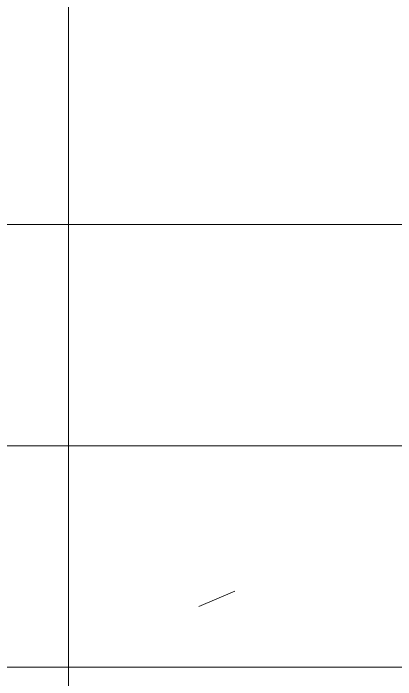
# Model space of a CAD drawing. Header units: millimetres. Extents: x -4415 to 173792, y -78716 to 47289.
# Drawn here: x 163046 to 165637, y -50278 to -45764 of the extents above; entities that cross this region are included whole.
import ezdxf

# ---------------------------------------------------------------- set-up
doc = ezdxf.new("R2010")
doc.units = ezdxf.units.MM

msp = doc.modelspace()

# ---------------------------------------------------------------- linework, layer by layer
at = {"color": 0, "lineweight": 0}
for points in [[(163420.6, -54709.8), (163420.6, -42717.7)], [(160328.9, -47195.3), (163420.6, -47195.3)], [(163420.6, -47195.3), (170791.2, -47195.3)], [(160328.9, -48695), (170791.2, -48695)], [(164303, -49783.5), (164547.8, -49679.4)], [(160328.9, -50193.6), (170791.2, -50193.6)]]:
    msp.add_lwpolyline(points, dxfattribs=at)

doc.saveas('drawing.dxf')
